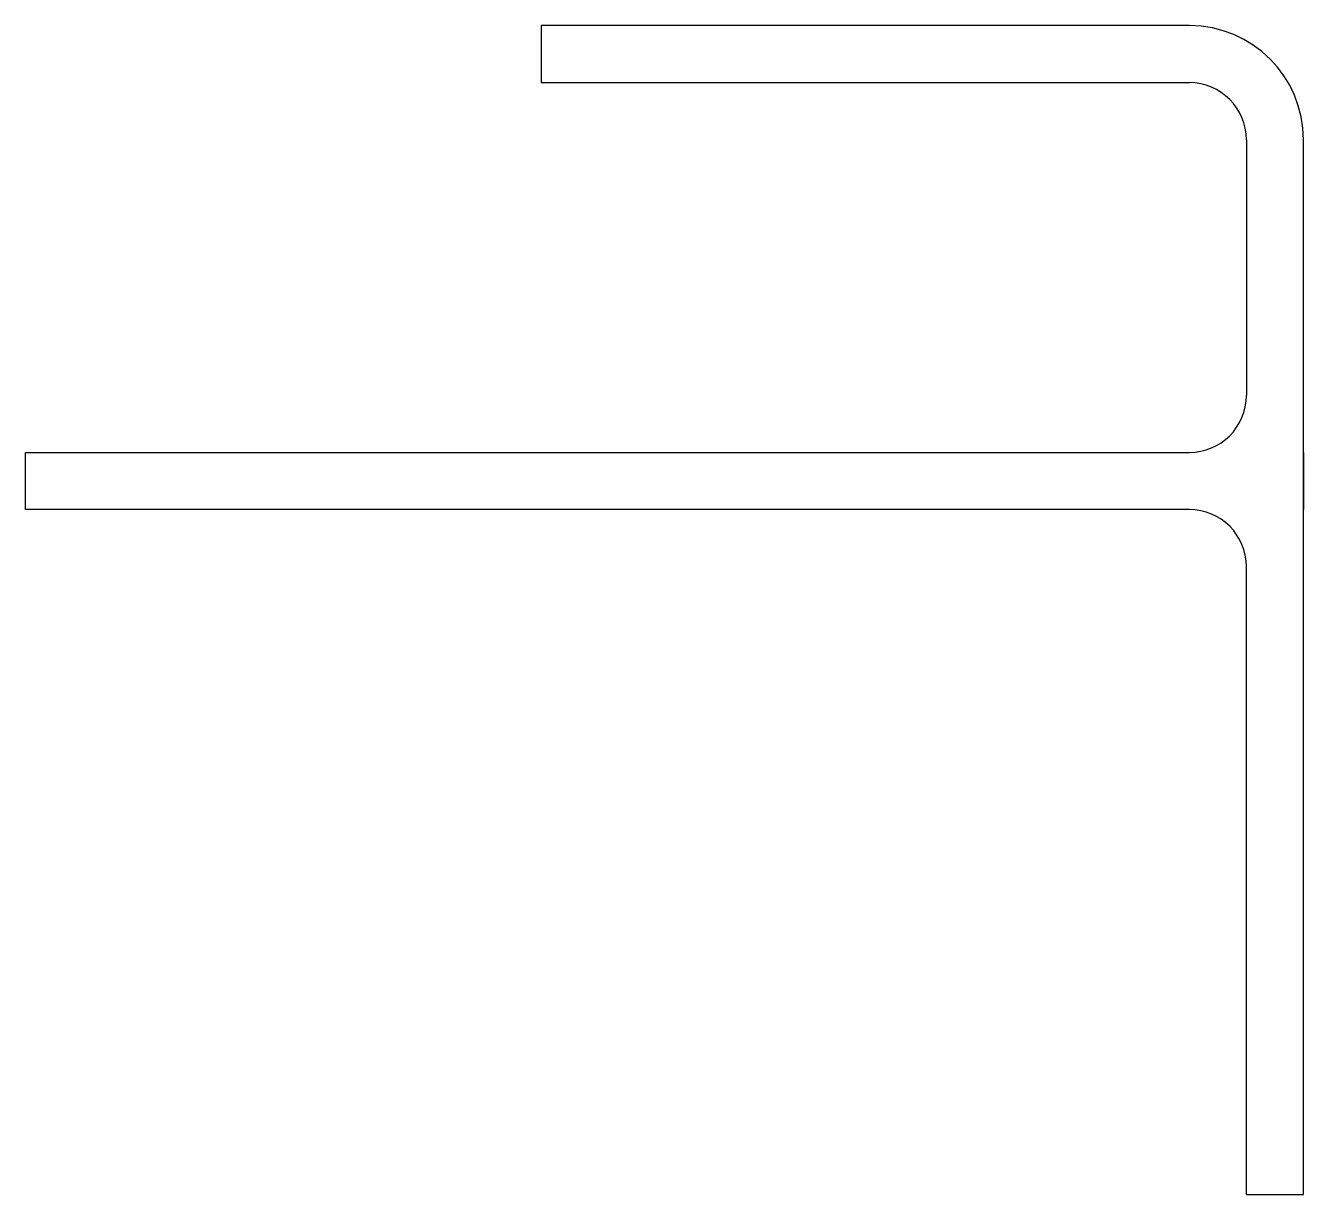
# Model space of a CAD drawing. Extents: x 46.66 to 48.06, y 0.75 to 2.03.
import ezdxf

# ---------------------------------------------------------------- set-up
doc = ezdxf.new("R2010")
doc.units = 0
doc.header["$MEASUREMENT"] = 0
doc.layers.add('LAYER1', color=7, linetype='Continuous')

msp = doc.modelspace()

# ---------------------------------------------------------------- linework, layer by layer
at = {"layer": 'LAYER1', "color": 7, "linetype": 'Continuous', "lineweight": 25}
for p, q in [((47.9375, 2.03), (47.2275, 2.03)), ((47.2275, 2.03), (47.2275, 1.9675)), ((47.2275, 1.9675), (47.9375, 1.9675)), ((48, 1.905), (48, 1.625)), ((48.0625, 0.75), (48.0625, 1.905)), ((46.6625, 1.5625), (47.9375, 1.5625)), ((46.6625, 1.5), (46.6625, 1.5625)), ((48.0625, 1.5625), (48.0625, 1.5)), ((47.9375, 1.5), (46.6625, 1.5)), ((48, 0.75), (48, 1.4375)), ((48, 0.75), (48.0625, 0.75))]:
    msp.add_line(p, q, dxfattribs=at)
for centre, radius, start, end in [((47.9375, 1.905), 0.125, 0, 90), ((47.9375, 1.905), 0.0625, 0, 90), ((47.9375, 1.625), 0.0625, -90, 0), ((47.9375, 1.4375), 0.0625, 0, 90)]:
    msp.add_arc(centre, radius, start, end, dxfattribs=at)

doc.saveas('drawing.dxf')
